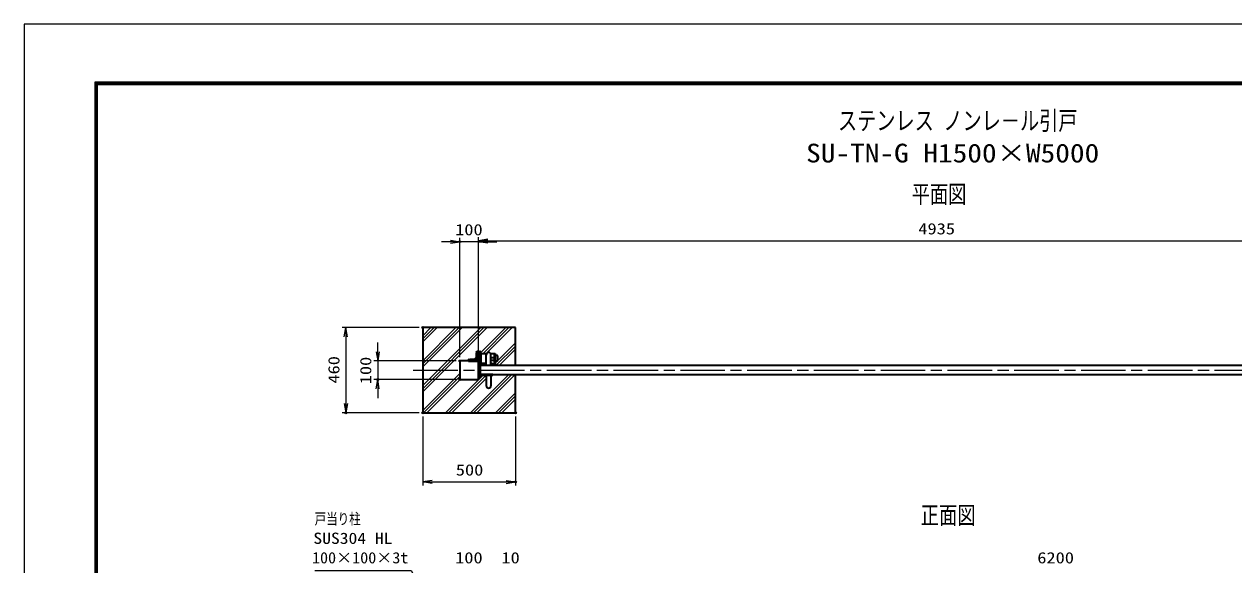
# Model space of a CAD drawing. Units: millimetres at full size, sheet at 1:20. Extents: x -5940 to 5940, y -4200 to 4200.
# Drawn here: x -5940 to 581, y 1285 to 4200 of the extents above; entities that cross this region are included whole.
import ezdxf
from ezdxf.enums import TextEntityAlignment as Align

# ---------------------------------------------------------------- set-up
doc = ezdxf.new("R2010")
doc.units = ezdxf.units.MM
doc.header["$LTSCALE"] = 20
doc.header["$PDMODE"] = 32
doc.header["$PDSIZE"] = 10
doc.linetypes.add('USER1', pattern=[18, 12, -1.5, 3, -1.5])
for name, color, linetype, lineweight in [('0-0_D-TTL', 7, 'Continuous', 18), ('0-1_軸線', 200, 'USER1', 15), ('0-2_寸法線', 4, 'Continuous', 18), ('0-3_0', 7, 'Continuous', 18), ('0-5_外形線', 7, 'Continuous', 35), ('0-9_AM_0N', 7, 'Continuous', 50), ('0-C_ハッチング', 253, 'Continuous', 13)]:
    doc.layers.add(name, color=color, linetype=linetype, lineweight=lineweight)
for name, color, linetype in [('0-4_Defpoints', 7, 'Continuous'), ('0-E_AM_6', 7, 'Continuous'), ('0-F_文字', 254, 'Continuous')]:
    doc.layers.add(name, color=color, linetype=linetype)
doc.styles.add('ＭＳ ゴシック', font='')
doc.styles.get('ＭＳ ゴシック').set_extended_font_data('MS Gothic')

# ---------------------------------------------------------------- blocks, each defined once
blk = doc.blocks.new('S21')
at = {"layer": '0-2_寸法線'}
for points in [[(6851236.8, 2473027.8), (6861636, 2473027.8), (6867438.4, 2462110.3), (6867907.7, 2461227.3)], [(6867291.2, 2462032.1), (6867907.7, 2461227.3), (6867585.6, 2462188.6)]]:
    blk.add_lwpolyline(points, dxfattribs=at)
at = {"layer": '0-2_寸法線', "color": 254, "style": 'ＭＳ ゴシック'}
for s, width, p in [('戸当り柱', 0.75, (6851236.8, 2477624.6)), ('SUS304 HL', 1.15, (6851092.8, 2475524.6)), ('100×100×3t', 1.05, (6850948.8, 2473424.6))]:
    blk.add_text(s, height=1212, dxfattribs=dict(at, width=width)).set_placement(p, align=Align.BOTTOM_LEFT)
blk = doc.blocks.new('_Open')
at = {"layer": '0-3_0'}
blk.add_line((-20, 3.333), (0, 0), dxfattribs=at)
blk.add_lwpolyline([(-20, -3.333), (0, 0), (-20, 0)], dxfattribs=at)

msp = doc.modelspace()

# ---------------------------------------------------------------- linework, layer by layer
at = {"layer": '0-0_D-TTL'}
for points in [[(-5940, -4200), (5940, -4200), (5940, 4200), (-5940, 4200)], [(-5558.14, 3889.71), (5558.14, 3889.71), (5558.14, -3888.86), (-5558.14, -3888.86)], [(-5554.61, 3886.18), (5554.61, 3886.18), (5554.61, -3885.32), (-5554.61, -3885.32)], [(-5551.07, 3882.64), (5551.07, 3882.64), (5551.07, -3881.79), (-5551.07, -3881.79)], [(-5547.54, 3879.11), (5547.54, 3879.11), (5547.54, -3878.25), (-5547.54, -3878.25)], [(-5544, 3875.57), (5544, 3875.57), (5544, -3874.71), (-5544, -3874.71)]]:
    msp.add_lwpolyline(points, close=True, dxfattribs=at)
at = {"layer": '0-1_軸線'}
msp.add_line((-3842.19, 2333.93), (2955.38, 2333.93), dxfattribs=at)
at = {"layer": '0-2_寸法線'}
for p, q in [((-3641.16, 3027.04), (-3691.16, 3027.04)), ((-3591.16, 2403.93), (-3591.16, 3047.04)), ((-3491.16, 3027.04), (-3591.16, 3027.04)), ((-3491.16, 2425.25), (-3491.16, 3052.04)), ((-3491.16, 2403.93), (-3491.16, 3047.04)), ((-3491.16, 3032.04), (1443.84, 3032.04)), ((-3441.16, 3027.04), (-3391.16, 3027.04)), ((-3811.16, 2563.93), (-4225.93, 2563.93)), ((-4205.93, 2563.93), (-4205.93, 2103.93)), ((-4034.24, 2433.93), (-4034.24, 2483.93)), ((-3611.16, 2383.93), (-4054.24, 2383.93)), ((-4034.24, 2383.93), (-4034.24, 2283.93)), ((-3611.16, 2283.93), (-4054.24, 2283.93)), ((-4034.24, 2233.93), (-4034.24, 2183.93)), ((-3811.16, 2103.93), (-4225.93, 2103.93)), ((-3791.16, 2083.93), (-3791.16, 1711.51)), ((-3291.16, 2083.93), (-3291.16, 1711.51)), ((-3791.16, 1731.51), (-3291.16, 1731.51))]:
    msp.add_line(p, q, dxfattribs=at)
at = {"layer": '0-4_Defpoints'}
for p in [(-3591.16, 3027.04), (-3791.16, 2563.93), (-3591.16, 2383.93), (-3591.16, 2383.93), (-3491.16, 2405.25), (-3491.16, 2383.93), (-4034.24, 2283.93), (-3591.16, 2283.93), (-4205.93, 2103.93), (-3791.16, 2103.93), (-3791.16, 2103.93), (-3291.16, 2103.93), (-3291.16, 1731.51)]:
    msp.add_point(p, dxfattribs=at)
at = {"layer": '0-5_外形線'}
for p, q in [((-3291.16, 2358.93), (-3291.16, 2563.93)), ((-3480.16, 2423.93), (-3446.84, 2423.93)), ((-3448.66, 2358.93), (-3448.66, 2417.43)), ((-3425.48, 2423.93), (-3406.16, 2423.93)), ((-3423.66, 2358.93), (-3423.66, 2417.43)), ((-3406.16, 2423.93), (-3401.16, 2423.93)), ((-3406.16, 2423.93), (-3406.16, 2358.93)), ((-3401.16, 2423.93), (-3401.16, 2358.93)), ((-3406.16, 2358.93), (-3481.16, 2358.93)), ((1518.84, 2358.93), (-3481.16, 2358.93)), ((-3423.66, 2403.43), (-3406.16, 2403.43)), ((-3423.66, 2388.43), (-3406.16, 2388.43)), ((-3401.16, 2358.93), (-3406.16, 2358.93)), ((-3401.16, 2384.43), (-3389.41, 2384.43)), ((-3387.16, 2386.68), (-3387.16, 2411.18)), ((1518.84, 2308.93), (-3481.16, 2308.93)), ((-3448.66, 2308.93), (-3448.66, 2250.43)), ((-3423.66, 2308.93), (-3423.66, 2250.43))]:
    msp.add_line(p, q, dxfattribs=at)
for points in [[(-3291.16, 2563.93), (-3791.16, 2563.93), (-3791.16, 2103.93), (-3291.16, 2103.93), (-3291.16, 2308.93)], [(-3389.41, 2413.43), (-3401.16, 2413.43), (-3401.16, 2384.43)]]:
    msp.add_lwpolyline(points, dxfattribs=at)
for points in [[(-3491.16, 2383.93), (-3591.16, 2383.93), (-3591.16, 2283.93), (-3491.16, 2283.93)], [(-3481.16, 2293.93), (-3491.16, 2293.93), (-3491.16, 2373.93), (-3481.16, 2373.93)]]:
    msp.add_lwpolyline(points, close=True, dxfattribs=at)
for centre, radius, start, end in [((-3436.16, 2417.43), 12.5, 0, 180), ((-3389.41, 2411.18), 2.25, 0, 90), ((-3389.41, 2386.68), 2.25, 270, 0), ((-3436.16, 2250.43), 12.5, 180, 0)]:
    msp.add_arc(centre, radius, start, end, dxfattribs=at)
at = {"layer": '0-9_AM_0N'}
for p, q in [((-3500.16, 2429.43), (-3500.16, 2396.43)), ((-3494.16, 2433.93), (-3495.66, 2433.93)), ((-3494.16, 2383.93), (-3494.16, 2433.93)), ((-3489.16, 2433.93), (-3489.16, 2373.93)), ((-3486.16, 2433.93), (-3489.16, 2433.93)), ((-3480.16, 2376.43), (-3480.16, 2427.93)), ((-3544.16, 2385.43), (-3544.16, 2383.93)), ((-3544.16, 2383.93), (-3494.16, 2383.93)), ((-3506.66, 2389.93), (-3539.66, 2389.93)), ((-3448.66, 2367.93), (-3471.66, 2367.93)), ((-3420.16, 2367.93), (-3423.66, 2367.93)), ((-3414.16, 2358.93), (-3414.16, 2361.93)), ((-3481.16, 2308.93), (-3414.16, 2308.93))]:
    msp.add_line(p, q, dxfattribs=at)
for centre, radius, start, end in [((-3495.66, 2429.43), 4.5, 90, 180), ((-3486.16, 2427.93), 6, 0, 90), ((-3539.66, 2385.43), 4.5, 90, 180), ((-3506.66, 2396.43), 6.5, 270, 0), ((-3471.66, 2376.43), 8.5, 180, 270), ((-3420.16, 2361.93), 6, 0, 90)]:
    msp.add_arc(centre, radius, start, end, dxfattribs=at)
at = {"layer": '0-C_ハッチング'}
for p, q in [((-3791.16, 2486.55), (-3713.78, 2563.93)), ((-3791.16, 2351.85), (-3579.08, 2563.93)), ((-3791.16, 2217.15), (-3444.38, 2563.93)), ((-3791.16, 2503.39), (-3730.62, 2563.93)), ((-3791.16, 2368.69), (-3595.92, 2563.93)), ((-3791.16, 2233.98), (-3461.21, 2563.93)), ((-3791.16, 2520.23), (-3747.46, 2563.93)), ((-3791.16, 2385.52), (-3612.76, 2563.93)), ((-3791.16, 2250.82), (-3478.05, 2563.93)), ((-3523.35, 2383.93), (-3343.35, 2563.93)), ((-3466.51, 2423.93), (-3326.51, 2563.93)), ((-3449.67, 2423.93), (-3309.67, 2563.93)), ((-3401.16, 2371.41), (-3291.16, 2481.41)), ((-3396.81, 2358.93), (-3291.16, 2464.58)), ((-3379.97, 2358.93), (-3291.16, 2447.74)), ((-3506.51, 2383.93), (-3481.16, 2409.28)), ((-3491.16, 2382.44), (-3481.16, 2392.44)), ((-3791.16, 2116.12), (-3591.16, 2316.12)), ((-3786.51, 2103.93), (-3591.16, 2299.28)), ((-3769.67, 2103.93), (-3589.67, 2283.93)), ((-3668.64, 2103.93), (-3463.64, 2308.93)), ((-3651.81, 2103.93), (-3448.66, 2307.08)), ((-3634.97, 2103.93), (-3448.66, 2290.24)), ((-3533.94, 2103.93), (-3328.94, 2308.93)), ((-3517.1, 2103.93), (-3312.1, 2308.93)), ((-3500.26, 2103.93), (-3295.26, 2308.93)), ((-3399.24, 2103.93), (-3291.16, 2212.01)), ((-3382.4, 2103.93), (-3291.16, 2195.17)), ((-3365.56, 2103.93), (-3291.16, 2178.33))]:
    msp.add_line(p, q, dxfattribs=at)

# ---------------------------------------------------------------- block references
at = {"layer": '0-2_寸法線'}
for name, p, xscale, yscale in [('_Open', (-3591.16, 3027.04), 2.5, 2.5), ('_Open', (-3291.16, 1731.51), 2.5, 2.5), ('S21', (-346935.79, -122396.89), 0.05, 0.05)]:
    msp.add_blockref(name, p, dxfattribs=dict(at, xscale=xscale, yscale=yscale))
at = {"layer": '0-2_寸法線', "xscale": 2.5, "yscale": 2.5}
for p, rotation in [((-3491.16, 3032.04), 180), ((-3491.16, 3027.04), 180), ((-4205.93, 2563.93), 90), ((-4034.24, 2383.93), 270), ((-4034.24, 2283.93), 90), ((-4205.93, 2103.93), 270), ((-3791.16, 1731.51), 180)]:
    msp.add_blockref('_Open', p, dxfattribs=dict(at, rotation=rotation))

# ---------------------------------------------------------------- texts
at = {"layer": '0-2_寸法線', "color": 254, "style": 'ＭＳ ゴシック', "width": 1.2}
for s, p in [('100', (-3616.76, 3043.38)), ('4935', (-1119.66, 3048.38)), ('500', (-3613.16, 1747.85)), ('100', (-3616.76, 1274.24)), ('10', (-3367.17, 1274.24)), ('6200', (-478.36, 1274.24))]:
    msp.add_text(s, height=60.56, dxfattribs=at).set_placement(p, align=Align.BOTTOM_LEFT)
for s, p in [('460', (-4222.27, 2261.93)), ('100', (-4050.58, 2258.33))]:
    msp.add_text(s, height=60.56, rotation=90, dxfattribs=at).set_placement(p, align=Align.BOTTOM_LEFT)
at = {"layer": '0-E_AM_6', "color": 254, "style": 'ＭＳ ゴシック', "width": 0.75}
msp.add_text('ステンレス ノンレ－ル引戸', height=101, dxfattribs=at).set_placement((-1552.89, 3599.11), align=Align.BOTTOM_LEFT)
at = {"layer": '0-E_AM_6', "style": 'ＭＳ ゴシック', "width": 1.15}
msp.add_text('SU-TN-G H1500×W5000', height=101, dxfattribs=at).set_placement((-1724.81, 3424.11), align=Align.BOTTOM_LEFT)
at = {"layer": '0-F_文字', "style": 'ＭＳ ゴシック', "width": 0.75}
for s, p in [('平面図', (-1155.59, 3206.53)), ('正面図', (-1106.78, 1475.08))]:
    msp.add_text(s, height=96.19, dxfattribs=at).set_placement(p, align=Align.BOTTOM_LEFT)

doc.saveas('drawing.dxf')
